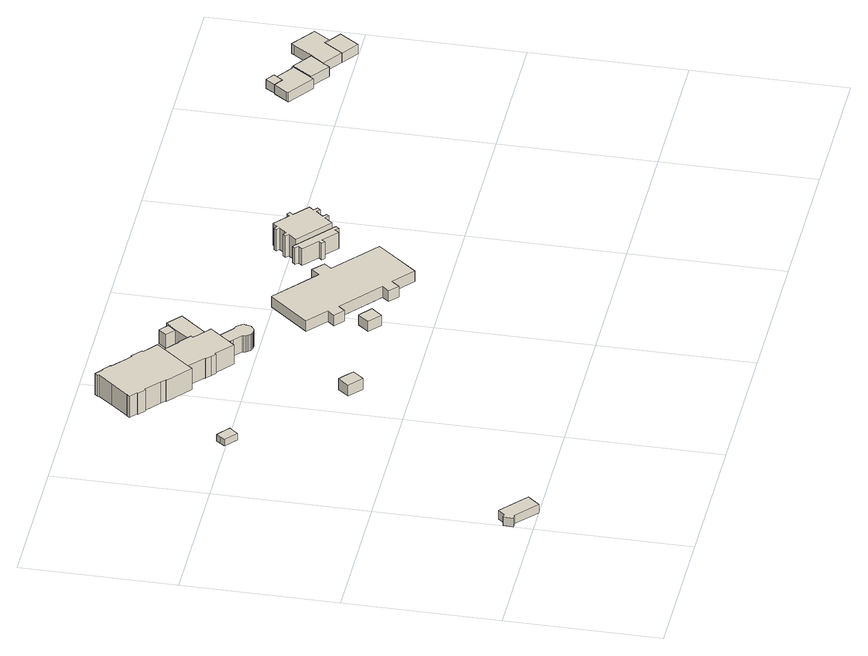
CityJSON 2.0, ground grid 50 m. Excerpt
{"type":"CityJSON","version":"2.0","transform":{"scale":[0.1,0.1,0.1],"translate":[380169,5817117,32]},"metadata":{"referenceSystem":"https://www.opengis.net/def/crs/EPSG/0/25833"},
"CityObjects":{
"building1":{"type":"Building","attributes":{"name":"Rettungsstation","Gemeindeschluessel":"11000004","BezugspunktDach":"2200","function":"31001_3070","measuredHeight":3.09,"storeysAboveGround":1},"address":[{"country":"Germany","locality":"Berlin","thoroughfareNumber":"28","thoroughfareName":"Teufelsseechaussee"}],"geometry":[{"type":"Solid","lod":"1","boundaries":[[[[0,1,2,3,4,5,6]],[[7,8,9,10,11,12,13]],[[7,13,6,5]],[[8,7,5,4]],[[9,8,4,3]],[[10,9,3,2]],[[11,10,2,1]],[[12,11,1,0]],[[13,12,0,6]]]]}]},
"building2":{"type":"Building","attributes":{"Gemeindeschluessel":"11000004","BezugspunktDach":"2200","function":"31001_2612","measuredHeight":2.99,"storeysAboveGround":1},"address":[{"country":"Germany","locality":"Berlin","thoroughfareNumber":"22 (5)","thoroughfareName":"Teufelsseechaussee"}],"geometry":[{"type":"Solid","lod":"1","boundaries":[[[[14,15,16,17,18,19]],[[20,21,22,23,24,25]],[[20,25,19,18]],[[21,20,18,17]],[[22,21,17,16]],[[23,22,16,15]],[[24,23,15,14]],[[25,24,14,19]]]]}]},
"building3":{"type":"Building","attributes":{"Gemeindeschluessel":"11000004","BezugspunktDach":"2200","function":"31001_2723","measuredHeight":4.72,"storeysAboveGround":1},"address":[{"country":"Germany","locality":"Berlin","thoroughfareNumber":"22 (4)","thoroughfareName":"Teufelsseechaussee"}],"geometry":[{"type":"Solid","lod":"1","boundaries":[[[[26,27,28,29,30]],[[31,32,33,34,35]],[[31,35,30,29]],[[32,31,29,28]],[[33,32,28,27]],[[34,33,27,26]],[[35,34,26,30]]]]}]},
"building4":{"type":"Building","attributes":{"Gemeindeschluessel":"11000004","function":"31001_2111"},"address":[{"country":"Germany","locality":"Berlin","thoroughfareNumber":"22 (2)","thoroughfareName":"Teufelsseechaussee"}],"children":["building4-1","building4-2","building4-3","building4-4","building4-5"]},
"building4-1":{"type":"BuildingPart","attributes":{"BezugspunktDach":"2200","measuredHeight":9.27,"storeysAboveGround":2},"parents":["building4"],"geometry":[{"type":"MultiSurface","lod":"1","boundaries":[[[36,37,38,39,40,41,42,43,44,45,46,47,48,49,50,51,52,53,54,55,56,57,58,59,60,61,62,63,64,65,66]],[[67,68,69,70,71,72,73,74,75,76,77,78,79,80,81,82,83,84,85,86,87,88,89,90,91,92,93,94,95,96,97]],[[67,97,66,65]],[[68,67,65,64]],[[69,68,64,63]],[[70,69,63,62]],[[71,70,62,61]],[[72,71,61,60]],[[73,72,60,59]],[[74,73,59,58]],[[75,74,58,57]],[[76,75,57,56]],[[77,76,56,55]],[[78,77,55,54]],[[79,78,54,53]],[[80,79,53,52]],[[81,80,52,51]],[[82,81,51,50]],[[83,82,50,49]],[[84,83,49,48]],[[85,84,48,47]],[[86,85,98,99,100,47,46]],[[87,86,46,45]],[[88,87,45,44]],[[89,88,44,43]],[[90,89,43,42]],[[91,90,42,41]],[[92,91,41,40]],[[93,92,40,39]],[[94,93,39,38]],[[95,94,38,37]],[[96,95,37,36]],[[97,96,36,66]],[[100,99,98,85]]]}]},
"building4-2":{"type":"BuildingPart","attributes":{"BezugspunktDach":"2200","measuredHeight":9.21,"storeysAboveGround":2},"parents":["building4"],"geometry":[{"type":"MultiSurface","lod":"1","boundaries":[[[101,102,103,104,105,106,107,108,109,110,111,112,113,114,115,116,117,118,100,99,119]],[[98,85,120,121,122,123,124,125,126,127,128,129,130,131,132,133,134,135,136,86,137]],[[98,137,119,99]],[[121,120,118,117]],[[122,121,117,116]],[[123,122,116,115]],[[124,123,138,139,140,141,142,115,114]],[[143,144,145,141,146,114,113]],[[147,148,125,124,140,147,149]],[[126,125,113,112]],[[127,126,112,111]],[[150,151,111,110]],[[128,127,152,153]],[[154,150,153,155,129,128,110,109]],[[130,129,109,108]],[[131,130,108,107]],[[132,131,107,106]],[[133,132,106,105]],[[134,133,105,104]],[[135,134,104,103]],[[136,135,103,102]],[[86,136,102,101]],[[137,86,101,119]],[[98,99,118,120]],[[142,141,140,139,138]],[[148,147,145,144,143]],[[149,147,140,146,141,145]],[[153,152,151,150]],[[155,153,150,154]]]}]},
"building4-3":{"type":"BuildingPart","attributes":{"BezugspunktDach":"2200","measuredHeight":5.15,"storeysAboveGround":2},"parents":["building4"],"geometry":[{"type":"MultiSurface","lod":"1","boundaries":[[[156,157,158,159]],[[160,161,162,163]],[[160,163,159,158]],[[161,160,158,157]],[[163,162,156,159]],[[162,164,161,157,156]]]}]},
"building4-4":{"type":"BuildingPart","attributes":{"BezugspunktDach":"2200","measuredHeight":5.9,"storeysAboveGround":2},"parents":["building4"],"geometry":[{"type":"MultiSurface","lod":"1","boundaries":[[[165,166,167,168,169,170,171,172,173,174,175,176,177,178,179,180,181,182,183,184,185,186,187,188,189,190,191,192,151,154]],[[152,193,194,195,196,197,198,199,200,201,202,203,204,205,206,207,208,209,210,211,212,213,214,215,216,217,218,219,220,155]],[[193,152,151,192]],[[194,193,192,191]],[[195,194,191,190]],[[196,195,190,189]],[[197,196,189,188]],[[198,197,188,187]],[[199,198,187,186]],[[200,199,186,185]],[[201,200,185,184]],[[202,201,184,183]],[[203,202,183,182]],[[204,203,182,181]],[[205,204,181,180]],[[206,205,180,179]],[[207,206,179,178]],[[208,207,178,177]],[[209,208,177,176]],[[210,209,176,175]],[[211,210,175,174]],[[212,211,174,173]],[[213,212,173,172]],[[214,213,172,171]],[[215,214,171,170]],[[216,215,170,169]],[[217,216,169,168]],[[218,217,168,167]],[[219,218,167,166]],[[220,219,166,165]],[[155,220,165,154]],[[153,150,151,152]],[[155,154,150,153]]]}]},
"building4-5":{"type":"BuildingPart","attributes":{"BezugspunktDach":"2200","measuredHeight":5.93,"storeysAboveGround":2},"parents":["building4"],"geometry":[{"type":"MultiSurface","lod":"1","boundaries":[[[145,144,221,222,223,224,142,141]],[[139,162,225,226,227,148,147,140]],[[162,139,142,224]],[[225,162,224,223],[161,157,156,162]],[[226,225,223,222]],[[227,226,222,221]],[[148,227,221,144]],[[140,141,142,139]],[[157,161,162,156]],[[147,148,144,145]],[[228,140,147,145,141]]]}]},
"building5":{"type":"Building","attributes":{"Gemeindeschluessel":"11000004","BezugspunktDach":"2200","function":"31001_2081","measuredHeight":4.39,"storeysAboveGround":1},"address":[{"country":"Germany","locality":"Berlin","thoroughfareNumber":"22 (3)","thoroughfareName":"Teufelsseechaussee"}],"geometry":[{"type":"Solid","lod":"1","boundaries":[[[[229,230,231,232]],[[233,234,235,236]],[[233,236,232,231]],[[234,233,231,230]],[[235,234,230,229]],[[236,235,229,232]]]]}]},
"building6":{"type":"Building","attributes":{"Gemeindeschluessel":"11000004","BezugspunktDach":"2200","function":"31001_2111","measuredHeight":3.85,"storeysAboveGround":1},"address":[{"country":"Germany","locality":"Berlin","thoroughfareNumber":"22","thoroughfareName":"Teufelsseechaussee"}],"geometry":[{"type":"Solid","lod":"1","boundaries":[[[[237,238,239,240,241,242,243,244,245,246,247,248,249,250,251,252]],[[253,254,255,256,257,258,259,260,261,262,263,264,265,266,267,268]],[[253,268,252,251]],[[254,253,251,250]],[[255,254,250,249]],[[256,255,249,248]],[[257,256,248,247]],[[258,257,247,246]],[[259,258,246,245]],[[260,259,245,244]],[[261,260,244,243]],[[262,261,243,242]],[[263,262,242,241]],[[264,263,241,240]],[[265,264,240,239]],[[266,265,239,238]],[[267,266,238,237]],[[268,267,237,252]]]]}]},
"building7":{"type":"Building","attributes":{"Gemeindeschluessel":"11000004","function":"31001_2111"},"address":[{"country":"Germany","locality":"Berlin","thoroughfareNumber":"22 (1)","thoroughfareName":"Teufelsseechaussee"}],"children":["building7-1","building7-2"]},
"building7-1":{"type":"BuildingPart","attributes":{"BezugspunktDach":"2200","measuredHeight":9.38,"storeysAboveGround":2},"parents":["building7"],"geometry":[{"type":"MultiSurface","lod":"1","boundaries":[[[269,270,271,272,273,274,275,276,277,278,279,280,281,282,283,284,285,286,287,288,289,290,291,292,293,294]],[[295,296,297,298,299,300,301,302,303,304,305,306,307,308,309,310,311,312,313,314,315,316,317,318,319,320]],[[295,320,294,293]],[[296,295,293,292]],[[297,296,292,291]],[[298,297,291,290]],[[299,298,290,289]],[[300,299,289,288]],[[301,300,288,287]],[[302,301,287,286]],[[303,302,286,285]],[[304,303,285,284]],[[305,304,284,283]],[[306,305,283,282]],[[307,306,282,281]],[[308,307,281,280]],[[309,308,280,279]],[[310,309,279,278]],[[311,310,278,277]],[[312,311,277,276]],[[313,312,276,275]],[[314,313,275,274]],[[315,314,274,273]],[[316,315,273,272]],[[317,316,272,271]],[[318,317,271,270]],[[319,318,270,269]],[[321,322,269,294]],[[320,319,322,321]]]}]},
"building7-2":{"type":"BuildingPart","attributes":{"BezugspunktDach":"2200","measuredHeight":6.89,"storeysAboveGround":2},"parents":["building7"],"geometry":[{"type":"MultiSurface","lod":"1","boundaries":[[[323,324,325,326,327,328,329,330,322,331,332,333,334]],[[335,336,337,319,338,339,340,341,342,343,344,345,346]],[[335,346,334,333]],[[336,335,333,332]],[[337,336,332,331]],[[337,331,321,320]],[[338,319,322,330]],[[339,338,330,329]],[[340,339,329,328]],[[341,340,328,327]],[[342,341,327,326]],[[343,342,326,325]],[[344,343,325,324]],[[345,344,324,323]],[[346,345,323,334]],[[319,347,320,321,322]]]}]},
"building8":{"type":"Building","attributes":{"Gemeindeschluessel":"11000004","BezugspunktDach":"2200","function":"31001_1021","measuredHeight":3.36,"storeysAboveGround":1},"address":[{"country":"Germany","locality":"Berlin","thoroughfareNumber":"17 (1)","thoroughfareName":"Teufelsseechaussee"}],"geometry":[{"type":"Solid","lod":"1","boundaries":[[[[348,349,350,351,352,353,354,355,356,357]],[[358,359,360,361,362,363,364,365,366,367]],[[358,367,357,356]],[[359,358,356,355]],[[360,359,355,354]],[[361,360,354,353]],[[362,361,353,352]],[[363,362,352,351]],[[364,363,351,350]],[[365,364,350,349]],[[366,365,349,348]],[[367,366,348,357]]]]}]},
"building9":{"type":"Building","attributes":{"Gemeindeschluessel":"11000004","BezugspunktDach":"2200","function":"51009_1610","measuredHeight":3.32,"storeysAboveGround":0},"address":[{"country":"Germany","locality":"Berlin"}],"geometry":[{"type":"Solid","lod":"1","boundaries":[[[[368,369,370,371,372]],[[373,374,375,376,377]],[[373,377,372,371]],[[374,373,371,370]],[[375,374,370,369]],[[376,375,369,368]],[[377,376,368,372]]]]}]},
"building10":{"type":"Building","attributes":{"Gemeindeschluessel":"11000004","BezugspunktDach":"2200","function":"31001_1021","measuredHeight":3.52,"storeysAboveGround":1},"address":[{"country":"Germany","locality":"Berlin","thoroughfareNumber":"17 (2)","thoroughfareName":"Teufelsseechaussee"}],"geometry":[{"type":"Solid","lod":"1","boundaries":[[[[378,379,380,381,382]],[[383,384,385,386,387]],[[383,387,382,381]],[[384,383,381,380]],[[385,384,380,379]],[[386,385,379,378]],[[387,386,378,382]]]]}]},
"building11":{"type":"Building","attributes":{"Gemeindeschluessel":"11000004","BezugspunktDach":"2200","function":"31001_1021","measuredHeight":3.58,"storeysAboveGround":1},"address":[{"country":"Germany","locality":"Berlin","thoroughfareNumber":"17 (3)","thoroughfareName":"Teufelsseechaussee"}],"geometry":[{"type":"Solid","lod":"1","boundaries":[[[[388,389,390,391,392,393,394,395,396]],[[397,398,399,400,401,402,403,404,405]],[[397,405,396,395]],[[398,397,395,394]],[[399,398,394,393]],[[400,399,393,392]],[[401,400,392,391]],[[402,401,391,390]],[[403,402,390,389]],[[404,403,389,388]],[[405,404,388,396]]]]}]},
"building12":{"type":"Building","attributes":{"Gemeindeschluessel":"11000004","BezugspunktDach":"2200","function":"51009_1610","measuredHeight":3.43,"storeysAboveGround":0},"address":[{"country":"Germany","locality":"Berlin"}],"geometry":[{"type":"Solid","lod":"1","boundaries":[[[[406,407,408,409,410]],[[403,402,411,412,404]],[[403,404,410,409]],[[402,403,409,408]],[[411,402,408,407]],[[412,411,407,406]],[[404,412,406,410]]]]}]}
},
"vertices":[
[20,62,37],[91,1,37],[124,40,37],[36,116,37],[17,94,37],[5,95,37],[2,63,37],[5,95,6],[17,94,6],[36,116,6],[124,40,6],[91,1,6],[20,62,6],[2,63,6],
[274,969,49],[285,983,49],[297,997,49],[256,1030,49],[245,1016,49],[234,1002,49],[245,1016,25],[256,1030,25],[297,997,25],[285,983,25],[274,969,25],[234,1002,25],
[604,644,70],[634,679,70],[612,698,70],[589,717,70],[560,682,70],[589,717,30],[612,698,30],[634,679,30],[604,644,30],[560,682,30],
[323,1312,107],[346,1293,107],[344,1290,107],[367,1271,107],[370,1274,107],[418,1233,107],[431,1221,107],[429,1219,107],[505,1154,107],[508,1157,107],[522,1174,107],[611,1281,107],[567,1317,107],[570,1321,107],[537,1349,107],[534,1346,107],[519,1358,107],[472,1398,107],[474,1400,107],[466,1407,107],[455,1416,107],[450,1420,107],[448,1418,107],[426,1436,107],[424,1438,107],[415,1427,107],[417,1425,107],[379,1378,107],[330,1320,107],[329,1321,107],[322,1313,107],[329,1321,29],[330,1320,29],[379,1378,29],[417,1425,29],[415,1427,29],[424,1438,29],[426,1436,29],[448,1418,29],[450,1420,29],[455,1416,29],[466,1407,29],[474,1400,29],[472,1398,29],[519,1358,29],[534,1346,29],[537,1349,29],[570,1321,29],[567,1317,29],[611,1281,29],[522,1174,29],[508,1157,29],[505,1154,29],[429,1219,29],[431,1221,29],[418,1233,29],[370,1274,29],[367,1271,29],[344,1290,29],[346,1293,29],[323,1312,29],[322,1313,29],[593,1259,29],[593,1259,100],[611,1281,100],
[522,1174,100],[575,1128,100],[573,1126,100],[575,1124,100],[591,1110,100],[604,1099,100],[607,1102,100],[663,1055,100],[685,1080,100],[699,1097,100],[714,1115,100],[734,1139,100],[725,1147,100],[680,1185,100],[685,1192,100],[649,1222,100],[647,1220,100],[596,1263,100],[467,1293,100],[596,1263,29],[647,1220,29],[649,1222,29],[685,1192,29],[680,1185,29],[725,1147,29],[734,1139,29],[714,1115,29],[699,1097,29],[685,1080,29],[663,1055,29],[607,1102,29],[604,1099,29],[591,1110,29],[575,1124,29],[573,1126,29],[575,1128,29],[467,1293,29],[685,1192,76],[685,1192,30],[680,1185,30],[680,1185,85],[685,1192,85],[725,1147,68],[725,1147,85],[703,1166,85],[680,1185,64],[703,1166,30],[725,1147,30],[703,1166,50],[699,1097,90],[714,1115,90],[714,1115,31],[699,1097,31],[685,1080,90],[685,1080,31],
[733,1250,81],[755,1276,81],[727,1299,81],[705,1273,81],[727,1299,30],[755,1276,30],[733,1250,30],[705,1273,30],[734,1251,30],
[696,1070,90],[703,1064,90],[729,1042,90],[730,1037,90],[732,1031,90],[734,1026,90],[738,1022,90],[742,1018,90],[747,1015,90],[753,1013,90],[759,1013,90],[764,1013,90],[770,1014,90],[775,1017,90],[780,1020,90],[784,1024,90],[787,1029,90],[789,1035,90],[790,1040,90],[790,1046,90],[789,1052,90],[787,1057,90],[784,1062,90],[780,1066,90],[776,1070,90],[771,1072,90],[767,1073,90],[763,1074,90],[763,1074,31],[767,1073,31],[771,1072,31],[776,1070,31],[780,1066,31],[784,1062,31],[787,1057,31],[789,1052,31],[790,1046,31],[790,1040,31],[789,1035,31],[787,1029,31],[784,1024,31],[780,1020,31],[775,1017,31],[770,1014,31],[764,1013,31],[759,1013,31],[753,1013,31],[747,1015,31],[742,1018,31],[738,1022,31],[734,1026,31],[732,1031,31],[730,1037,31],[729,1042,31],[703,1064,31],[696,1070,31],
[806,1243,85],[783,1263,85],[760,1282,85],[733,1250,85],[760,1282,30],[783,1263,30],[806,1243,30],[680,1185,43],
[933,650,79],[963,685,79],[923,719,79],[893,684,79],[923,719,42],[963,685,42],[933,650,42],[893,684,42],
[932,816,75],[912,793,75],[943,767,75],[960,787,75],[1090,678,75],[1071,655,75],[1101,629,75],[1123,655,75],[1191,597,75],[1301,727,75],[1157,850,75],[1177,873,75],[1139,906,75],[1117,879,75],[976,999,75],[867,871,75],[976,999,36],[1117,879,36],[1139,906,36],[1177,873,36],[1157,850,36],[1301,727,36],[1191,597,36],[1123,655,36],[1101,629,36],[1071,655,36],[1090,678,36],[960,787,36],[943,767,36],[912,793,36],[932,816,36],[867,871,36],
[1312,876,134],[1334,902,134],[1346,892,134],[1354,901,134],[1342,911,134],[1347,917,134],[1362,934,134],[1373,924,134],[1382,935,134],[1370,945,134],[1382,960,134],[1334,1001,134],[1344,1012,134],[1334,1020,134],[1325,1010,134],[1276,1052,134],[1262,1037,134],[1252,1045,134],[1244,1036,134],[1255,1028,134],[1240,1010,134],[1234,1003,134],[1224,1012,134],[1216,1002,134],[1226,993,134],[1205,967,134],[1226,993,55],[1216,1002,55],[1224,1012,55],[1234,1003,55],[1240,1010,55],[1255,1028,55],[1244,1036,55],[1252,1045,55],[1262,1037,55],[1276,1052,55],[1325,1010,55],[1334,1020,55],[1344,1012,55],[1334,1001,55],[1382,960,55],[1370,945,55],[1382,935,55],[1373,924,55],[1362,934,55],[1347,917,55],[1342,911,55],[1354,901,55],[1346,892,55],[1334,902,55],[1312,876,55],[1205,967,55],[1205,967,115],[1312,876,115],
[1234,902,115],[1225,892,115],[1234,883,115],[1244,894,115],[1293,852,115],[1304,866,115],[1315,856,115],[1323,866,115],[1194,976,115],[1186,967,115],[1195,958,115],[1184,945,115],[1195,958,55],[1186,967,55],[1194,976,55],[1323,866,55],[1315,856,55],[1304,866,55],[1293,852,55],[1244,894,55],[1234,883,55],[1225,892,55],[1234,902,55],[1184,945,55],[1261,919,55],
[1990,1064,181],[1997,1073,181],[2043,1139,181],[2040,1141,181],[2037,1138,181],[1981,1177,181],[1966,1156,181],[1939,1175,181],[1908,1132,181],[1904,1125,181],[1908,1132,147],[1939,1175,147],[1966,1156,147],[1981,1177,147],[2037,1138,147],[2040,1141,147],[2043,1139,147],[1997,1073,147],[1990,1064,147],[1904,1125,147],
[1966,1156,182],[1981,1177,182],[1987,1187,182],[1960,1206,182],[1939,1175,182],[1960,1206,149],[1987,1187,149],[1981,1177,149],[1966,1156,149],[1939,1175,149],
[2059,1029,184],[2073,1049,184],[2106,1094,184],[2043,1139,184],[1997,1073,184],[2043,1139,149],[2106,1094,149],[2073,1049,149],[2059,1029,149],[1997,1073,149],
[2135,1005,187],[2180,1068,187],[2196,1056,187],[2233,1108,187],[2175,1150,187],[2155,1164,187],[2148,1154,187],[2106,1094,187],[2073,1049,187],[2106,1094,151],[2148,1154,151],[2155,1164,151],[2175,1150,151],[2233,1108,151],[2196,1056,151],[2180,1068,151],[2135,1005,151],[2073,1049,151],
[2191,965,185],[2236,1028,185],[2196,1056,185],[2180,1068,185],[2135,1005,185],[2236,1028,151],[2191,965,151]
]}
